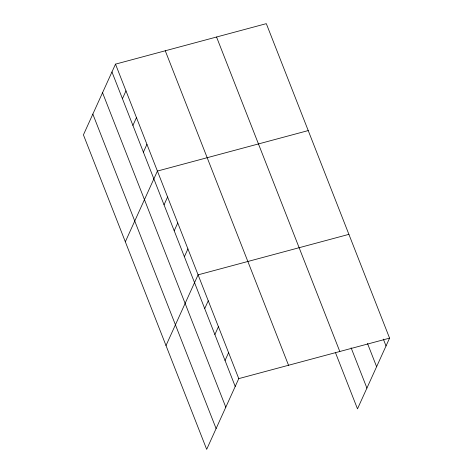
<?xml version="1.0" encoding="UTF-8"?>
<svg xmlns="http://www.w3.org/2000/svg" width="473" height="473" viewBox="0 0 473 473"><rect width="100%" height="100%" fill="white"/><g stroke="black" fill="none" stroke-linecap="round" stroke-linejoin="round"><path stroke-width="0.71" d="M115.507 64.139L83.425 134.864L206.683 449.35L238.764 378.625L115.507 64.139L266.317 23.65L389.575 338.136L357.493 408.861L335.552 352.876M122.436 98.691L125.984 90.869M132.913 125.422L136.461 117.6M143.39 152.152L146.937 144.33M125.333 241.786L157.414 171.066L308.225 130.578M164.036 204.827L167.584 197.01M174.206 230.777L177.753 222.954M184.375 256.721L187.923 248.899M166.005 345.568L198.086 274.843L348.903 234.354M204.708 308.609L208.256 300.793M214.878 334.553L218.425 326.737M225.047 360.503L228.595 352.681M238.764 378.625L389.575 338.136M383.355 339.129L386.027 345.958M367.515 343.504L376.614 366.717M351.12 347.821L366.912 388.102M216.551 37.012L339.809 351.498M165.272 50.777L288.53 365.262M111.959 71.961L235.217 386.447M102.54 92.72L225.798 407.206M92.838 114.105L216.102 428.591"/></g></svg>
